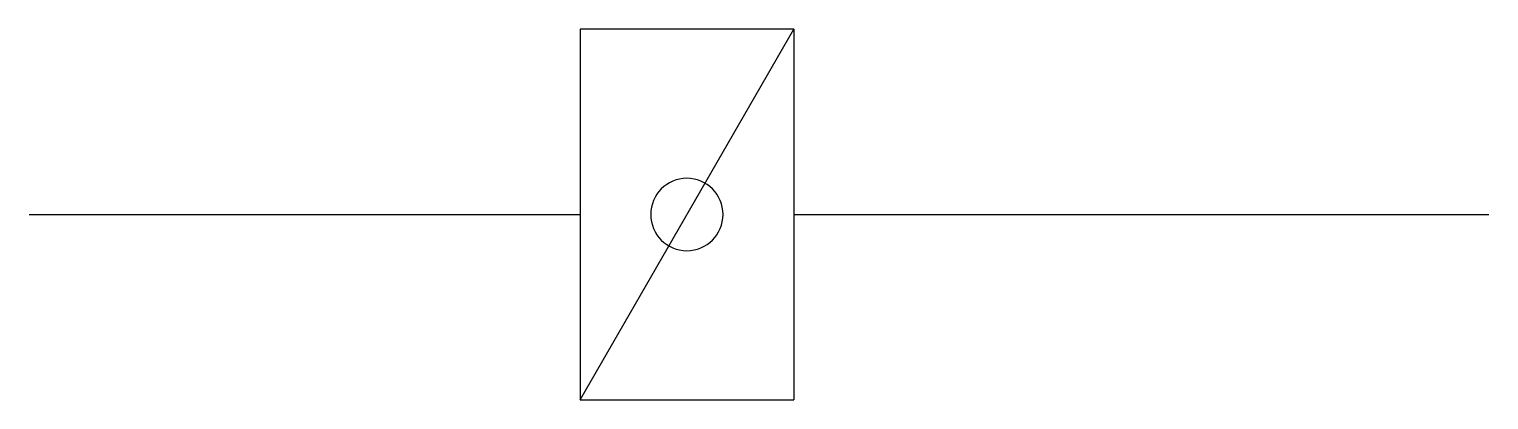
# Model space of a CAD drawing. Header units: metres. Extents: x -21204.4 to -21153.9, y -11956.9 to -11944.1.
import ezdxf

# ---------------------------------------------------------------- set-up
doc = ezdxf.new("R2010")
doc.units = ezdxf.units.M

msp = doc.modelspace()

# ---------------------------------------------------------------- linework, layer by layer
for p, q in [((-21177.98, -11944.06), (-21185.37, -11944.06)), ((-21185.37, -11956.86), (-21177.98, -11944.06)), ((-21185.37, -11944.06), (-21185.37, -11956.86)), ((-21177.98, -11944.06), (-21177.98, -11956.86)), ((-21204.43, -11950.46), (-21185.37, -11950.46)), ((-21177.98, -11950.46), (-21153.94, -11950.46)), ((-21185.37, -11956.86), (-21177.98, -11956.86))]:
    msp.add_line(p, q)
msp.add_lwpolyline([(-21182.93, -11950.46, 1), (-21180.43, -11950.46, 1)], format="xyb", close=True)

doc.saveas('drawing.dxf')
